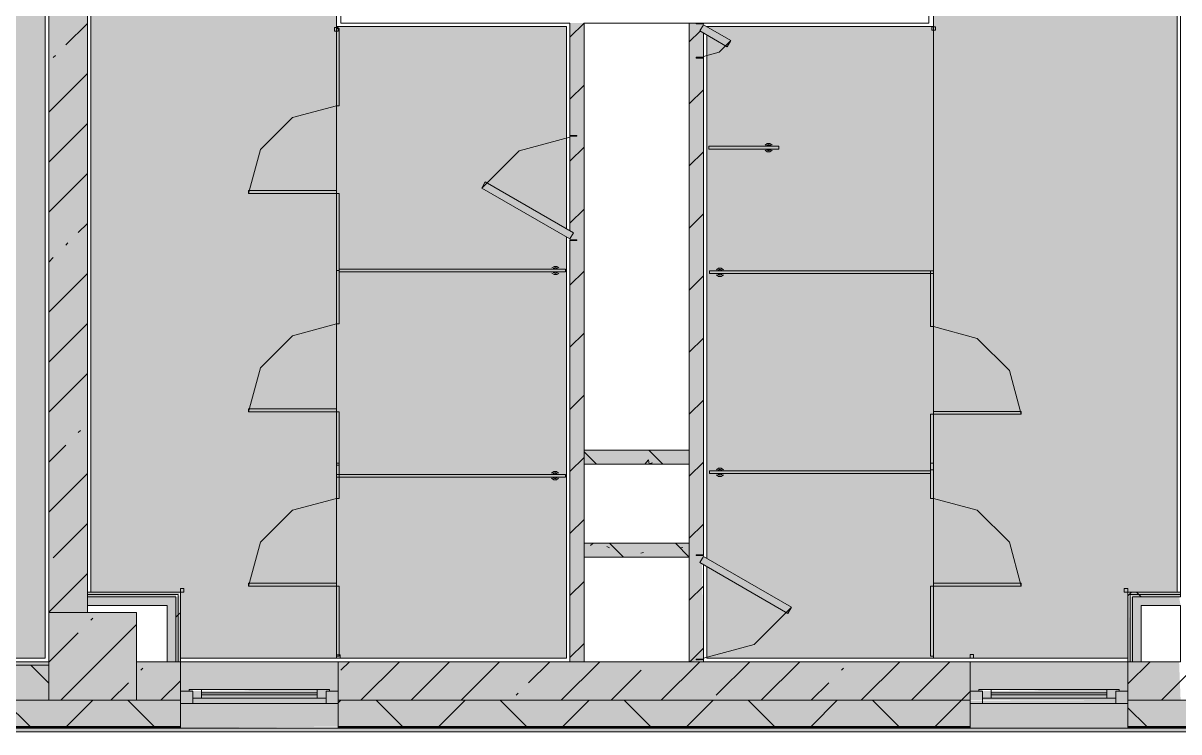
# Model space of a CAD drawing. Header units: millimetres. Extents: x -3817 to 677485, y -22715 to 103890.
# Drawn here: x -635 to -583.1, y -19606.1 to -19574.3 of the extents above; entities that cross this region are included whole.
import ezdxf

# ---------------------------------------------------------------- set-up
doc = ezdxf.new("R2010")
doc.units = ezdxf.units.MM
doc.layers.add('PDF _Геометрия', color=7, linetype='Continuous', true_color=0x1d1d1d)
doc.layers.add('PDF _Сплошная заливка', color=7, linetype='Continuous', true_color=0xffffff)

msp = doc.modelspace()

# ---------------------------------------------------------------- hatches: boundary and pattern name
at = {"layer": 'PDF _Сплошная заливка', "transparency": 33554559}
h = msp.add_hatch(color=256, dxfattribs=at)
h.paths.add_polyline_path([(-633.959, -19602.771), (-633.959, -19543.56), (-658.997, -19543.56), (-658.997, -19548.363), (-660.742, -19548.363), (-662.147, -19550.797), (-662.42, -19550.639), (-661.105, -19548.363), (-670.336, -19548.363), (-670.336, -19543.403), (-671.595, -19543.403), (-671.635, -19543.245), (-680.06, -19543.245), (-680.06, -19541.67), (-671.595, -19541.67), (-671.595, -19541.513), (-691.28, -19541.513), (-691.28, -19543.403), (-699.626, -19543.403), (-699.626, -19548.363), (-713.326, -19548.363), (-713.326, -19543.56), (-725.924, -19543.56), (-725.924, -19548.363), (-727.668, -19548.363), (-729.074, -19550.797), (-729.346, -19550.639), (-728.032, -19548.363), (-741.199, -19548.363), (-741.199, -19543.403), (-749.545, -19543.403), (-749.545, -19543.245), (-753.758, -19543.245), (-753.758, -19541.67), (-749.545, -19541.67), (-749.545, -19541.513), (-769.23, -19541.513), (-769.23, -19541.67), (-765.923, -19541.67), (-766.001, -19541.804), (-766.001, -19543.3), (-769.23, -19543.245), (-769.23, -19543.403), (-771.434, -19543.403), (-771.434, -19545.765), (-773.639, -19545.765), (-773.639, -19599.936), (-769.466, -19599.936), (-769.466, -19602.771), (-740.557, -19602.771), (-740.557, -19599.936), (-733.247, -19599.936), (-733.247, -19602.771), (-704.822, -19602.771), (-704.822, -19599.936), (-698.602, -19599.936), (-698.602, -19602.771), (-669.391, -19602.771), (-669.391, -19599.936), (-663.564, -19599.936), (-663.564, -19602.771), (-658.997, -19602.771)], flags=0)
h.paths.add_polyline_path([(-700.728, -19586.638), (-701.319, -19586.638), (-701.319, -19578.371), (-700.728, -19578.371), (-700.728, -19584.681)], flags=0)
h.paths.add_polyline_path([(-700.728, -19577.82), (-701.319, -19577.82), (-701.319, -19569.552), (-700.728, -19569.552), (-700.728, -19570.555)], flags=0)
h.paths.add_polyline_path([(-701.319, -19569.159), (-701.319, -19560.891), (-700.728, -19560.891), (-700.781, -19569.159)], flags=0)
h.paths.add_polyline_path([(-701.292, -19558.463), (-705.427, -19551.304), (-704.915, -19551.008), (-700.781, -19558.168)], flags=0)
h.paths.add_polyline_path([(-753.443, -19542.119), (-753.364, -19542.119), (-753.443, -19541.887)], flags=0)
h = msp.add_hatch(color=256, dxfattribs=at)
h.paths.add_polyline_path([(-620.896, -19602.771), (-620.896, -19572.378), (-618.491, -19572.378), (-618.489, -19572.145), (-620.54, -19570.961), (-620.383, -19570.688), (-618.486, -19571.783), (-618.448, -19566.788), (-620.896, -19566.795), (-620.896, -19544.143), (-624.45, -19546.195), (-624.607, -19545.922), (-620.896, -19543.78), (-620.896, -19543.56), (-622.384, -19543.56), (-622.384, -19543.466), (-622.699, -19543.403), (-622.778, -19542.3), (-622.857, -19542.3), (-622.778, -19541.67), (-629.471, -19541.731), (-629.55, -19543.466), (-629.707, -19543.466), (-629.707, -19545.765), (-631.912, -19545.765), (-631.912, -19599.814), (-627.896, -19599.814), (-627.896, -19602.771), (-627.582, -19602.771)], flags=0)
h.paths.add_polyline_path([(-620.723, -19570.315), (-622.298, -19570.315), (-622.298, -19568.74), (-620.723, -19568.74), (-620.723, -19569.971)], flags=0)
h = msp.add_hatch(color=256, dxfattribs=at)
h.paths.add_polyline_path([(-585.378, -19602.771), (-585.378, -19599.814), (-583.173, -19599.776), (-583.197, -19543.56), (-584.59, -19543.56), (-584.648, -19543.466), (-584.905, -19543.403), (-584.984, -19542.3), (-585.063, -19542.3), (-584.984, -19541.67), (-591.677, -19541.67), (-591.756, -19543.466), (-592.071, -19543.466), (-592.071, -19543.56), (-594.11, -19543.56), (-594.11, -19566.788), (-596.559, -19566.788), (-596.559, -19572.378), (-594.11, -19572.378), (-594.11, -19602.771), (-585.969, -19602.771)], flags=0)
h.paths.add_polyline_path([(-592.464, -19570.331), (-594.039, -19570.331), (-594.039, -19568.756), (-592.464, -19568.756)], flags=0)
for points in [[(-632.306, -19600.723), (-632.069, -19600.723), (-632.069, -19545.607), (-633.801, -19545.607), (-633.801, -19600.723)], [(-610.416, -19602.928), (-609.786, -19602.928), (-609.786, -19574.268), (-610.416, -19574.268), (-610.416, -19583.589), (-610.259, -19583.68), (-610.416, -19584.031), (-610.416, -19602.192)], [(-605.062, -19602.928), (-604.432, -19602.849), (-604.487, -19598.536), (-604.59, -19598.477), (-604.432, -19598.125), (-604.444, -19574.703), (-604.59, -19574.619), (-604.432, -19574.268), (-605.062, -19574.268), (-605.062, -19602.849)], [(-583.019, -19599.912), (-583.016, -19599.912), (-583.072, -19599.814), (-585.378, -19599.814), (-585.181, -19599.912), (-583.131, -19599.912)], [(-583.022, -19600.011), (-583.016, -19600.011), (-583.019, -19599.913), (-585.279, -19599.912), (-585.181, -19600.011), (-583.088, -19600.011)], [(-627.345, -19604.566), (-621.361, -19604.566), (-621.361, -19604.251), (-621.361, -19604.172), (-627.345, -19604.251)], [(-590.197, -19604.566), (-585.929, -19604.566), (-585.929, -19604.251), (-585.929, -19604.172), (-591.913, -19604.251), (-591.913, -19604.566)], [(-627.896, -19605.904), (-620.81, -19605.841), (-620.81, -19604.66), (-627.896, -19604.66), (-627.896, -19605.865)], [(-585.504, -19605.904), (-585.378, -19605.841), (-585.378, -19604.66), (-592.464, -19604.692), (-592.464, -19605.904)]]:
    msp.add_hatch(color=256, dxfattribs=at).paths.add_polyline_path(points)
at = {"layer": 'PDF _Сплошная заливка', "true_color": 0xe2e2e2, "transparency": 33554559}
for points in [[(-603.362, -19575.328), (-603.205, -19575.055), (-604.435, -19574.35), (-604.59, -19574.619), (-604.275, -19574.801)], [(-610.416, -19583.952), (-610.259, -19583.68), (-614.214, -19581.396), (-614.371, -19581.669), (-610.574, -19583.861)], [(-600.635, -19600.76), (-600.477, -19600.487), (-604.432, -19598.204), (-604.59, -19598.477), (-604.275, -19598.658)]]:
    msp.add_hatch(color=254, dxfattribs=at).paths.add_polyline_path(points)
at = {"layer": 'PDF _Сплошная заливка', "transparency": 33554559}
h = msp.add_hatch(color=256, dxfattribs=at)
h.paths.add_polyline_path([(-620.77, -19602.771), (-610.574, -19602.771), (-610.574, -19583.861), (-614.371, -19581.669), (-614.214, -19581.396), (-610.574, -19583.498), (-610.574, -19574.425), (-620.896, -19574.425), (-620.896, -19574.512), (-620.77, -19574.512), (-620.77, -19577.976), (-620.896, -19577.976), (-620.896, -19581.913), (-620.77, -19581.913), (-620.77, -19587.77), (-620.896, -19587.77), (-620.892, -19591.707), (-620.77, -19591.707), (-620.77, -19594.519), (-610.621, -19594.519), (-610.621, -19594.645), (-620.77, -19594.645), (-620.77, -19595.598), (-620.896, -19595.598), (-620.896, -19599.535), (-620.77, -19599.535), (-620.77, -19602.684), (-620.896, -19602.684), (-620.896, -19602.771)], flags=0)
h.paths.add_polyline_path([(-610.61, -19585.433), (-620.768, -19585.367), (-620.768, -19585.307), (-610.61, -19585.307)], flags=0)
h = msp.add_hatch(color=256, dxfattribs=at)
h.paths.add_polyline_path([(-604.275, -19602.771), (-594.11, -19602.771), (-594.11, -19602.684), (-594.236, -19602.684), (-594.236, -19599.535), (-594.11, -19599.535), (-594.11, -19595.598), (-594.236, -19595.598), (-594.236, -19591.825), (-594.11, -19591.825), (-594.11, -19587.888), (-594.236, -19587.888), (-594.236, -19585.511), (-604.149, -19585.511), (-604.149, -19585.385), (-594.11, -19585.39), (-594.111, -19574.425), (-604.275, -19574.437), (-603.205, -19575.055), (-603.362, -19575.328), (-604.275, -19574.801), (-604.275, -19598.295), (-600.477, -19600.487), (-600.635, -19600.76), (-604.275, -19598.658), (-604.275, -19600.815)], flags=0)
h.paths.add_polyline_path([(-600.477, -19594.487), (-604.149, -19594.487), (-604.149, -19594.361), (-594.238, -19594.361), (-594.238, -19594.487), (-594.853, -19594.487)], flags=0)
h.paths.add_polyline_path([(-601.039, -19579.921), (-604.188, -19579.921), (-604.188, -19579.795), (-601.039, -19579.795)], flags=0)
at = {"layer": 'PDF _Сплошная заливка', "true_color": 0xe2ddcd, "transparency": 33554559}
for points in [[(-603.205, -19579.921), (-601.039, -19579.921), (-601.039, -19579.795), (-604.188, -19579.795), (-604.188, -19579.921)], [(-614.371, -19585.433), (-610.61, -19585.433), (-610.61, -19585.307), (-620.768, -19585.307), (-620.768, -19585.433)], [(-620.896, -19587.77), (-620.77, -19587.77), (-620.77, -19585.378), (-620.896, -19585.378), (-620.896, -19587.253)], [(-602.146, -19585.511), (-594.111, -19585.511), (-594.111, -19585.385), (-604.149, -19585.385), (-604.149, -19585.511)], [(-594.236, -19587.888), (-594.11, -19587.888), (-594.111, -19585.511), (-594.236, -19585.511), (-594.236, -19587.253)], [(-620.77, -19595.598), (-620.77, -19594.645), (-620.892, -19594.645), (-620.892, -19594.519), (-620.77, -19594.519), (-620.77, -19594.11), (-620.896, -19594.11), (-620.892, -19595.598)], [(-600.477, -19594.487), (-594.238, -19594.487), (-594.238, -19594.361), (-604.149, -19594.361), (-604.149, -19594.487)]]:
    msp.add_hatch(color=254, dxfattribs=at).paths.add_polyline_path(points)
at = {"layer": 'PDF _Сплошная заливка', "true_color": 0xe7e7e7, "transparency": 33554559}
for points in [[(-628.487, -19600.405), (-628.093, -19600.405), (-628.093, -19600.011), (-632.069, -19600.011), (-632.069, -19600.405), (-629.864, -19600.405)], [(-585.181, -19600.405), (-583.016, -19600.405), (-583.088, -19600.011), (-585.181, -19600.011), (-585.181, -19600.386)], [(-585.181, -19602.928), (-584.787, -19602.928), (-584.787, -19600.405), (-585.181, -19600.405), (-585.181, -19602.771)]]:
    msp.add_hatch(color=254, dxfattribs=at).paths.add_polyline_path(points)
at = {"layer": 'PDF _Сплошная заливка', "transparency": 33554559}
h = msp.add_hatch(color=256, dxfattribs=at)
h.paths.add_polyline_path([(-682.776, -19604.66), (-682.225, -19604.66), (-682.225, -19603.086), (-676.32, -19603.086), (-676.32, -19604.66), (-669.233, -19604.66), (-669.233, -19602.928), (-698.76, -19602.928), (-698.76, -19604.66), (-691.673, -19604.66)], flags=0)
h.paths.add_polyline_path([(-834.345, -19604.66), (-834.345, -19603.086), (-828.853, -19603.086), (-828.853, -19604.66), (-812.318, -19604.66), (-812.319, -19602.928), (-841.432, -19602.928), (-841.432, -19604.66), (-834.897, -19604.66)], flags=0)
h.paths.add_polyline_path([(-705.216, -19604.66), (-704.665, -19604.66), (-704.665, -19602.928), (-733.247, -19602.928), (-733.247, -19603.086), (-729.074, -19603.104), (-729.074, -19604.66), (-721.987, -19604.66)], flags=0)
h.paths.add_polyline_path([(-775.529, -19604.66), (-775.529, -19602.928), (-804.819, -19602.928), (-804.819, -19603.086), (-799.937, -19603.086), (-799.937, -19604.66), (-776.08, -19604.66)], flags=0)
h.paths.add_polyline_path([(-642.856, -19604.66), (-635.77, -19604.628), (-635.77, -19603.086), (-633.801, -19603.086), (-633.801, -19602.928), (-663.722, -19602.928), (-663.722, -19604.66), (-647.187, -19604.66), (-647.187, -19603.086), (-642.856, -19603.086), (-642.856, -19604.512)], flags=0)
h.paths.add_polyline_path([(-769.623, -19604.66), (-762.537, -19604.66), (-762.537, -19603.086), (-756.934, -19603.086), (-756.934, -19604.66), (-740.4, -19604.66), (-740.4, -19602.928), (-771.592, -19602.979), (-771.592, -19603.086), (-769.623, -19603.086), (-769.623, -19604.566)], flags=0)
h.paths.add_polyline_path([(-728.168, -19604.566), (-728.522, -19604.566), (-728.522, -19604.251), (-728.522, -19604.172), (-722.538, -19604.251), (-722.538, -19604.566), (-725.769, -19604.566)], flags=0)
h.paths.add_polyline_path([(-692.225, -19604.566), (-698.208, -19604.566), (-698.208, -19604.251), (-698.208, -19604.172), (-692.225, -19604.251)], flags=0)
h.paths.add_polyline_path([(-636.321, -19604.566), (-642.305, -19604.521), (-642.305, -19604.251), (-642.305, -19604.172), (-636.321, -19604.251)], flags=0)
h.paths.add_polyline_path([(-675.768, -19604.566), (-675.768, -19604.251), (-675.768, -19604.172), (-669.784, -19604.251), (-669.784, -19604.566)], flags=0)
h.paths.add_polyline_path([(-660.311, -19604.566), (-663.17, -19604.566), (-663.17, -19604.251), (-663.17, -19604.172), (-657.186, -19604.251), (-657.186, -19604.566)], flags=0)
h.paths.add_polyline_path([(-656.635, -19604.566), (-656.635, -19604.251), (-656.635, -19604.172), (-647.738, -19604.251), (-647.738, -19604.566)], flags=0)
h.paths.add_polyline_path([(-721.987, -19604.566), (-721.987, -19604.251), (-721.987, -19604.172), (-705.216, -19604.251), (-705.216, -19604.566)], flags=0)
h.paths.add_polyline_path([(-682.776, -19604.566), (-691.673, -19604.566), (-691.673, -19604.251), (-691.673, -19604.172), (-682.776, -19604.251)], flags=0)
h.paths.add_polyline_path([(-776.08, -19604.566), (-792.851, -19604.566), (-792.851, -19604.251), (-792.851, -19604.172), (-776.08, -19604.251)], flags=0)
h.paths.add_polyline_path([(-799.386, -19604.566), (-799.386, -19604.251), (-799.386, -19604.172), (-793.402, -19604.251), (-793.402, -19604.566)], flags=0)
h.paths.add_polyline_path([(-769.072, -19604.566), (-769.072, -19604.251), (-769.072, -19604.172), (-763.088, -19604.251), (-763.088, -19604.566)], flags=0)
h.paths.add_polyline_path([(-756.383, -19604.566), (-756.383, -19604.251), (-756.383, -19604.172), (-750.399, -19604.251), (-750.399, -19604.566)], flags=0)
h.paths.add_polyline_path([(-740.951, -19604.566), (-749.848, -19604.566), (-749.848, -19604.251), (-749.848, -19604.172), (-740.951, -19604.251)], flags=0)
h.paths.add_polyline_path([(-821.767, -19604.566), (-821.767, -19604.251), (-821.767, -19604.172), (-812.869, -19604.251), (-812.869, -19604.566)], flags=0)
h.paths.add_polyline_path([(-840.881, -19604.566), (-840.881, -19604.251), (-840.881, -19604.172), (-834.897, -19604.251), (-834.897, -19604.566), (-840.321, -19604.566)], flags=0)
h.paths.add_polyline_path([(-823.957, -19604.566), (-828.302, -19604.566), (-828.302, -19604.251), (-828.302, -19604.172), (-822.318, -19604.251), (-822.318, -19604.566)], flags=0)
h.paths.add_polyline_path([(-665.296, -19603.086), (-664.312, -19603.086), (-664.312, -19602.928), (-665.296, -19602.928)], flags=0)
h.paths.add_polyline_path([(-699.35, -19603.086), (-699.35, -19602.928), (-700.728, -19602.928), (-700.728, -19603.086)], flags=0)
h.paths.add_polyline_path([(-805.409, -19603.086), (-805.409, -19602.928), (-806.079, -19602.928), (-806.079, -19603.086)], flags=0)
h.paths.add_polyline_path([(-733.837, -19603.086), (-733.837, -19602.928), (-736.16, -19602.988), (-736.16, -19603.086)], flags=0)
h = msp.add_hatch(color=256, dxfattribs=at)
h.paths.add_polyline_path([(-583.016, -19604.66), (-583.086, -19602.928), (-585.378, -19602.928), (-585.378, -19604.66)], flags=0)
h.paths.add_polyline_path([(-629.864, -19604.66), (-627.896, -19604.66), (-627.896, -19602.928), (-629.864, -19602.928), (-629.864, -19604.251)], flags=0)
h.paths.add_polyline_path([(-594.853, -19604.66), (-592.464, -19604.66), (-592.464, -19602.928), (-620.81, -19602.928), (-620.81, -19604.66)], flags=0)
h = msp.add_hatch(color=256, dxfattribs=at)
h.paths.add_polyline_path([(-627.582, -19604.66), (-620.81, -19604.66), (-620.81, -19602.928), (-627.896, -19602.928), (-627.896, -19604.66)], flags=0)
h.paths.add_polyline_path([(-627.345, -19604.566), (-627.345, -19604.251), (-627.345, -19604.172), (-621.361, -19604.251), (-621.361, -19604.566)], flags=0)
h = msp.add_hatch(color=256, dxfattribs=at)
h.paths.add_polyline_path([(-592.464, -19604.66), (-585.378, -19604.66), (-585.378, -19602.928), (-592.464, -19602.928), (-592.464, -19604.566)], flags=0)
h.paths.add_polyline_path([(-585.929, -19604.566), (-591.913, -19604.566), (-591.913, -19604.251), (-591.913, -19604.172), (-585.929, -19604.251), (-585.929, -19604.388)], flags=0)
h = msp.add_hatch(color=256, dxfattribs=at)
h.paths.add_polyline_path([(-698.76, -19604.66), (-698.76, -19603.086), (-700.728, -19603.086), (-700.728, -19604.66)], flags=0)
h.paths.add_polyline_path([(-771.592, -19604.66), (-769.623, -19604.66), (-769.623, -19603.086), (-771.592, -19603.086), (-771.592, -19603.951)], flags=0)
h.paths.add_polyline_path([(-762.537, -19604.66), (-756.934, -19604.66), (-756.934, -19603.086), (-762.537, -19603.086), (-762.537, -19603.951)], flags=0)
h.paths.add_polyline_path([(-740.203, -19604.66), (-740.097, -19604.66), (-740.097, -19603.086), (-740.203, -19603.086), (-740.203, -19603.951)], flags=0)
h.paths.add_polyline_path([(-729.074, -19604.66), (-729.074, -19603.086), (-736.16, -19603.086), (-736.16, -19604.66)], flags=0)
h.paths.add_polyline_path([(-635.77, -19604.66), (-633.801, -19604.66), (-633.801, -19603.086), (-635.77, -19603.086), (-635.77, -19604.628)], flags=0)
h.paths.add_polyline_path([(-642.856, -19604.66), (-642.856, -19603.086), (-647.187, -19603.086), (-647.187, -19604.66)], flags=0)
h.paths.add_polyline_path([(-682.225, -19604.66), (-676.32, -19604.66), (-676.32, -19603.086), (-682.225, -19603.086), (-682.225, -19603.951)], flags=0)
h.paths.add_polyline_path([(-665.296, -19604.66), (-663.722, -19604.66), (-663.722, -19603.086), (-665.296, -19603.086), (-665.296, -19604.146)], flags=0)
h = msp.add_hatch(color=256, dxfattribs=at)
h.paths.add_polyline_path([(-552.829, -19605.841), (-552.781, -19605.841), (-552.781, -19604.66), (-566.323, -19604.66), (-566.323, -19605.841), (-552.843, -19605.841)], flags=0)
h.paths.add_polyline_path([(-579.997, -19605.841), (-579.709, -19605.841), (-579.709, -19604.66), (-585.378, -19604.674), (-585.378, -19605.841), (-580.055, -19605.841)], flags=0)
h.paths.add_polyline_path([(-620.81, -19605.841), (-592.464, -19605.841), (-592.464, -19604.66), (-620.81, -19604.66), (-620.81, -19604.763)], flags=0)
h.paths.add_polyline_path([(-642.856, -19605.841), (-642.856, -19604.66), (-647.187, -19604.66), (-647.187, -19605.841)], flags=0)
h.paths.add_polyline_path([(-635.77, -19605.841), (-627.896, -19605.841), (-627.896, -19604.66), (-635.77, -19604.66), (-635.77, -19604.802)], flags=0)
h.paths.add_polyline_path([(-676.32, -19605.841), (-676.32, -19604.66), (-682.225, -19604.66), (-682.225, -19605.841)], flags=0)
h.paths.add_polyline_path([(-663.722, -19605.841), (-663.722, -19604.66), (-669.233, -19604.66), (-669.233, -19605.841)], flags=0)
h.paths.add_polyline_path([(-758.498, -19605.841), (-756.934, -19605.841), (-756.934, -19604.66), (-762.537, -19604.66), (-762.537, -19605.841)], flags=0)
h.paths.add_polyline_path([(-769.623, -19605.841), (-769.623, -19604.66), (-775.529, -19604.66), (-775.529, -19605.841)], flags=0)
h.paths.add_polyline_path([(-729.074, -19605.841), (-729.074, -19604.66), (-740.4, -19604.66), (-740.4, -19605.841)], flags=0)
h.paths.add_polyline_path([(-698.76, -19605.841), (-698.76, -19604.66), (-704.665, -19604.66), (-704.665, -19605.841)], flags=0)
h.paths.add_polyline_path([(-828.853, -19605.841), (-828.853, -19604.66), (-834.345, -19604.66), (-834.345, -19605.841)], flags=0)
h.paths.add_polyline_path([(-812.318, -19605.841), (-799.937, -19605.841), (-799.937, -19604.66), (-812.318, -19604.66), (-812.318, -19605.239)], flags=0)
h.paths.add_polyline_path([(-846.542, -19605.841), (-841.432, -19605.841), (-841.432, -19604.66), (-846.542, -19604.66), (-846.542, -19605.343)], flags=0)
h = msp.add_hatch(color=256, dxfattribs=at)
h.paths.add_polyline_path([(-552.856, -19606.078), (-552.781, -19606.078), (-552.846, -19605.904), (-566.323, -19605.904), (-566.323, -19606.078), (-554.513, -19606.078)], flags=0)
h.paths.add_polyline_path([(-846.542, -19606.078), (-579.709, -19606.078), (-579.709, -19605.904), (-846.542, -19605.904)], flags=0)

# ---------------------------------------------------------------- linework, layer by layer
at = {"layer": 'PDF _Геометрия', "color": 7, "lineweight": 9}
for points in [[(-604.432, -19598.568), (-604.432, -19602.849), (-604.432, -19602.928), (-592.464, -19602.928), (-592.464, -19604.66), (-592.464, -19605.904), (-585.378, -19605.904), (-585.378, -19604.66), (-585.378, -19602.928), (-583.016, -19602.928), (-583.016, -19600.405), (-584.787, -19600.405), (-584.787, -19602.928), (-585.378, -19602.928), (-585.378, -19600.405), (-585.378, -19599.912), (-585.378, -19599.814), (-583.016, -19599.814), (-583.016, -19541.67), (-581.284, -19541.67), (-580.142, -19541.67)], [(-610.416, -19584.031), (-610.416, -19602.928), (-620.81, -19602.928), (-620.81, -19604.66), (-620.81, -19605.904), (-627.896, -19605.904), (-627.896, -19604.66), (-627.896, -19602.928), (-620.81, -19602.928), (-620.81, -19604.66), (-592.464, -19604.66), (-592.464, -19602.928), (-585.378, -19602.928), (-585.378, -19604.66), (-583.016, -19604.66), (-581.284, -19604.66), (-579.709, -19604.66), (-579.709, -19602.928), (-581.284, -19602.928), (-581.284, -19543.403), (-580.142, -19543.403)], [(-612.936, -19572.535), (-620.692, -19572.535), (-620.692, -19574.268), (-610.416, -19574.268), (-610.416, -19579.307), (-610.416, -19583.589)], [(-605.062, -19575.842), (-605.062, -19574.268), (-604.432, -19574.268), (-594.315, -19574.268), (-594.315, -19572.535), (-612.306, -19572.535)], [(-633.037, -19575.249), (-632.069, -19574.281)], [(-610.416, -19574.9), (-609.786, -19574.27)], [(-605.062, -19575.113), (-604.576, -19574.627)], [(-604.432, -19598.125), (-604.432, -19574.71), (-604.432, -19575.842)], [(-633.599, -19575.811), (-633.505, -19575.717)], [(-633.801, -19578.258), (-632.069, -19576.526)], [(-610.416, -19577.684), (-609.786, -19577.054)], [(-605.062, -19577.897), (-604.432, -19577.267)], [(-624.833, -19581.913), (-620.896, -19581.913), (-620.896, -19581.787), (-624.833, -19581.787), (-624.833, -19581.913), (-624.306, -19579.945), (-622.865, -19578.504), (-620.896, -19577.976)], [(-633.801, -19580.503), (-632.069, -19578.771)], [(-610.416, -19580.467), (-609.786, -19579.837)], [(-605.062, -19580.681), (-604.432, -19580.051)], [(-601.344, -19579.744), (-601.441, -19579.674), (-601.561, -19579.674), (-601.658, -19579.744)], [(-601.658, -19579.972), (-601.561, -19580.042), (-601.441, -19580.042), (-601.344, -19579.972)], [(-601.417, -19579.774), (-601.501, -19579.739), (-601.585, -19579.774)], [(-601.585, -19579.942), (-601.501, -19579.977), (-601.417, -19579.942)], [(-633.801, -19582.748), (-632.069, -19581.016)], [(-610.416, -19583.251), (-609.786, -19582.621)], [(-605.062, -19583.464), (-604.432, -19582.835)], [(-632.476, -19583.668), (-632.069, -19583.261)], [(-633.037, -19584.229), (-632.944, -19584.136)], [(-633.801, -19584.993), (-633.599, -19584.791)], [(-610.915, -19585.256), (-611.012, -19585.185), (-611.132, -19585.185), (-611.229, -19585.256)], [(-610.988, -19585.286), (-611.072, -19585.251), (-611.156, -19585.286)], [(-603.53, -19585.335), (-603.627, -19585.264), (-603.747, -19585.264), (-603.843, -19585.335)], [(-633.801, -19587.238), (-632.069, -19585.506)], [(-611.229, -19585.484), (-611.132, -19585.554), (-611.012, -19585.554), (-610.915, -19585.484)], [(-611.156, -19585.454), (-611.072, -19585.488), (-610.988, -19585.454)], [(-610.416, -19586.035), (-609.786, -19585.405)], [(-605.062, -19586.248), (-604.432, -19585.618)], [(-603.843, -19585.562), (-603.747, -19585.633), (-603.627, -19585.633), (-603.53, -19585.562)], [(-603.603, -19585.364), (-603.687, -19585.33), (-603.771, -19585.364)], [(-603.771, -19585.532), (-603.687, -19585.567), (-603.603, -19585.532)], [(-633.801, -19589.483), (-632.069, -19587.751)], [(-624.833, -19591.707), (-620.896, -19591.707), (-620.896, -19591.581), (-624.833, -19591.581), (-624.833, -19591.707), (-624.306, -19589.738), (-622.865, -19588.297), (-620.896, -19587.77)], [(-590.173, -19591.825), (-594.11, -19591.825), (-594.11, -19591.699), (-590.173, -19591.699), (-590.173, -19591.825), (-590.7, -19589.857), (-592.141, -19588.416), (-594.11, -19587.888)], [(-610.416, -19588.819), (-609.786, -19588.189)], [(-605.062, -19589.032), (-604.432, -19588.402)], [(-633.801, -19591.728), (-632.069, -19589.996)], [(-610.416, -19591.602), (-609.786, -19590.973)], [(-605.062, -19591.816), (-604.432, -19591.186)], [(-632.476, -19592.648), (-632.383, -19592.555)], [(-633.801, -19593.973), (-633.037, -19593.209)], [(-610.416, -19594.386), (-609.786, -19593.756)], [(-605.062, -19594.6), (-604.432, -19593.97)], [(-633.801, -19596.218), (-632.069, -19594.486)], [(-610.926, -19594.468), (-611.023, -19594.398), (-611.143, -19594.398), (-611.24, -19594.468)], [(-610.999, -19594.498), (-611.083, -19594.463), (-611.167, -19594.498)], [(-603.53, -19594.311), (-603.627, -19594.24), (-603.747, -19594.24), (-603.843, -19594.311)], [(-603.843, -19594.538), (-603.747, -19594.609), (-603.627, -19594.609), (-603.53, -19594.538)], [(-603.603, -19594.341), (-603.687, -19594.306), (-603.771, -19594.341)], [(-603.771, -19594.508), (-603.687, -19594.543), (-603.603, -19594.508)], [(-611.24, -19594.696), (-611.143, -19594.766), (-611.023, -19594.766), (-610.926, -19594.696)], [(-611.167, -19594.666), (-611.083, -19594.701), (-610.999, -19594.666)], [(-624.833, -19599.535), (-620.896, -19599.535), (-620.896, -19599.409), (-624.833, -19599.409), (-624.833, -19599.535), (-624.306, -19597.566), (-622.865, -19596.125), (-620.896, -19595.598)], [(-590.173, -19599.535), (-594.11, -19599.535), (-594.11, -19599.409), (-590.173, -19599.409), (-590.173, -19599.535), (-590.7, -19597.566), (-592.141, -19596.125), (-594.11, -19595.598)], [(-610.416, -19597.17), (-609.786, -19596.54)], [(-633.599, -19598.261), (-632.069, -19596.731)], [(-605.062, -19597.383), (-604.432, -19596.754)], [(-633.801, -19600.708), (-632.069, -19598.976)], [(-610.416, -19599.954), (-609.786, -19599.324)], [(-605.062, -19600.167), (-604.432, -19599.537)], [(-585.378, -19599.969), (-585.349, -19599.941), (-585.223, -19599.814)], [(-585.279, -19602.928), (-585.279, -19600.405), (-585.279, -19600.011), (-585.279, -19599.912), (-583.016, -19599.912), (-583.016, -19599.814)], [(-584.792, -19600.011), (-584.891, -19599.912), (-584.989, -19599.814)], [(-632.069, -19599.912), (-627.994, -19599.912), (-627.994, -19600.011), (-627.994, -19600.405), (-627.994, -19602.928)], [(-632.069, -19600.011), (-628.093, -19600.011), (-628.093, -19600.405), (-628.093, -19602.928)], [(-585.349, -19599.941), (-585.3, -19599.892)], [(-583.016, -19599.912), (-583.016, -19600.011), (-585.181, -19600.011), (-585.181, -19600.405), (-585.181, -19602.928)], [(-628.093, -19600.928), (-627.994, -19600.829), (-627.896, -19600.731)], [(-633.263, -19604.66), (-629.864, -19601.261)], [(-631.915, -19601.067), (-631.821, -19600.973)], [(-633.801, -19602.953), (-632.476, -19601.628)], [(-610.416, -19602.738), (-609.786, -19602.108)], [(-605.039, -19602.928), (-604.432, -19602.321)], [(-583.874, -19604.66), (-583.016, -19603.802), (-581.284, -19602.07)], [(-663.728, -19602.928), (-633.801, -19602.928), (-633.801, -19603.086), (-635.77, -19603.086), (-635.77, -19604.66), (-633.565, -19604.66)], [(-620.69, -19603.312), (-620.306, -19602.928)], [(-619.793, -19604.66), (-618.061, -19602.928)], [(-617.548, -19604.66), (-615.816, -19602.928)], [(-615.304, -19604.66), (-613.571, -19602.928)], [(-612.271, -19603.873), (-611.326, -19602.928)], [(-610.814, -19604.66), (-609.081, -19602.928)], [(-610.416, -19602.928), (-609.786, -19602.928)], [(-606.324, -19604.66), (-604.591, -19602.928)], [(-605.062, -19602.928), (-604.432, -19602.928)], [(-603.852, -19604.434), (-602.346, -19602.928)], [(-601.834, -19604.66), (-600.101, -19602.928)], [(-597.344, -19604.66), (-595.611, -19602.928)], [(-595.099, -19604.66), (-593.366, -19602.928)], [(-585.378, -19603.919), (-584.386, -19602.928)], [(-633.801, -19603.894), (-634.609, -19603.086)], [(-629.67, -19603.312), (-629.576, -19603.218)], [(-608.569, -19604.66), (-607.22, -19603.312)], [(-598.24, -19603.312), (-598.147, -19603.218)], [(-631.018, -19604.66), (-630.231, -19603.873)], [(-628.773, -19604.66), (-627.896, -19603.783)], [(-599.589, -19604.66), (-598.801, -19603.873)], [(-627.345, -19604.251), (-627.896, -19604.251)], [(-627.502, -19604.172), (-621.203, -19604.172)], [(-626.951, -19604.172), (-626.951, -19604.566)], [(-626.951, -19604.33), (-621.755, -19604.33)], [(-621.755, -19604.408), (-626.951, -19604.408)], [(-621.755, -19604.172), (-621.755, -19604.566)], [(-620.81, -19604.251), (-621.361, -19604.251)], [(-612.832, -19604.434), (-612.739, -19604.341)], [(-592.854, -19604.66), (-592.464, -19604.271)], [(-591.913, -19604.251), (-592.464, -19604.251)], [(-592.071, -19604.172), (-585.772, -19604.172)], [(-591.519, -19604.172), (-591.519, -19604.566)], [(-591.519, -19604.33), (-586.323, -19604.33)], [(-586.323, -19604.408), (-591.519, -19604.408)], [(-586.323, -19604.172), (-586.323, -19604.566)], [(-585.378, -19604.251), (-585.929, -19604.251)], [(-634.637, -19605.841), (-635.77, -19604.709)], [(-633.007, -19605.841), (-631.826, -19604.66)], [(-629.07, -19605.841), (-630.251, -19604.66)], [(-627.896, -19604.802), (-620.81, -19604.802)], [(-620.81, -19604.78), (-620.69, -19604.66)], [(-617.935, -19605.841), (-619.116, -19604.66)], [(-616.304, -19605.841), (-615.123, -19604.66)], [(-612.367, -19605.841), (-613.548, -19604.66)], [(-610.736, -19605.841), (-609.555, -19604.66)], [(-606.799, -19605.841), (-607.981, -19604.66)], [(-605.169, -19605.841), (-603.988, -19604.66)], [(-601.232, -19605.841), (-602.413, -19604.66)], [(-599.601, -19605.841), (-598.42, -19604.66)], [(-595.664, -19605.841), (-596.845, -19604.66)], [(-594.034, -19605.841), (-592.853, -19604.66)], [(-592.464, -19604.802), (-585.378, -19604.802)], [(-584.529, -19605.841), (-585.378, -19604.993)], [(-635.77, -19605.841), (-627.896, -19605.841)], [(-635.77, -19605.865), (-627.896, -19605.865)], [(-620.81, -19605.841), (-592.464, -19605.841)], [(-620.81, -19605.865), (-592.464, -19605.865)], [(-585.378, -19605.841), (-579.709, -19605.841)], [(-585.378, -19605.865), (-579.709, -19605.865)], [(-1149.689, -19606.078), (-579.709, -19606.078), (-1149.689, -19606.078)]]:
    msp.add_lwpolyline(points, dxfattribs=at)
at = {"layer": 'PDF _Геометрия', "color": 253, "lineweight": 9, "true_color": 0xaaaaaa}
for points in [[(-663.564, -19602.771), (-633.959, -19602.771), (-633.959, -19543.56), (-658.997, -19543.56)], [(-629.707, -19543.466), (-629.707, -19545.765), (-631.912, -19545.765), (-631.912, -19599.814), (-627.896, -19599.814), (-627.896, -19602.771), (-620.896, -19602.771), (-620.896, -19574.425), (-620.896, -19572.378), (-618.491, -19572.378), (-618.489, -19572.145)], [(-592.071, -19543.466), (-592.071, -19543.56), (-594.11, -19543.56), (-594.11, -19566.788), (-596.559, -19566.788), (-596.559, -19572.378), (-594.11, -19572.378), (-594.11, -19574.425), (-594.11, -19602.771), (-585.378, -19602.771), (-585.378, -19599.814), (-583.173, -19599.814), (-583.173, -19543.56), (-584.59, -19543.56), (-584.59, -19543.466)], [(-610.574, -19583.498), (-610.574, -19574.425), (-620.896, -19574.425), (-620.896, -19602.771), (-610.574, -19602.771), (-610.574, -19583.861)], [(-604.275, -19598.658), (-604.275, -19602.771), (-594.11, -19602.771), (-594.11, -19574.425), (-604.275, -19574.425)], [(-604.275, -19574.801), (-604.275, -19598.295)], [(-604.432, -19575.764), (-603.724, -19575.574), (-603.205, -19575.055)], [(-610.416, -19579.386), (-612.7, -19579.997), (-614.371, -19581.669)], [(-604.432, -19602.771), (-602.149, -19602.159), (-600.477, -19600.487)], [(-584.787, -19602.928), (-583.016, -19602.928), (-583.016, -19600.405)], [(-663.728, -19602.928), (-633.801, -19602.928)], [(-629.864, -19602.928), (-628.487, -19602.928)], [(-627.896, -19602.928), (-627.582, -19602.928)], [(-620.81, -19602.928), (-610.416, -19602.928)], [(-609.786, -19602.928), (-605.062, -19602.928)], [(-604.432, -19602.928), (-585.378, -19602.928)]]:
    msp.add_lwpolyline(points, dxfattribs=at)
at = {"layer": 'PDF _Геометрия', "color": 7, "lineweight": 9}
for points in [[(-633.801, -19545.607), (-633.801, -19600.723), (-632.069, -19600.723), (-632.069, -19545.607)], [(-605.062, -19602.928), (-609.786, -19602.928), (-609.786, -19584.031), (-609.786, -19579.307), (-609.786, -19574.268), (-605.062, -19574.268), (-605.062, -19598.125), (-605.062, -19602.849)], [(-620.818, -19574.626), (-620.818, -19574.472), (-620.975, -19574.472), (-620.975, -19574.626)], [(-620.896, -19574.512), (-620.896, -19577.976), (-620.77, -19577.976), (-620.77, -19574.512)], [(-594.019, -19574.587), (-594.019, -19574.433), (-594.177, -19574.433), (-594.177, -19574.587)], [(-601.039, -19579.795), (-604.188, -19579.795), (-604.188, -19579.921), (-601.039, -19579.921)], [(-601.4, -19579.795), (-601.49, -19579.74), (-601.588, -19579.778), (-601.601, -19579.795)], [(-601.601, -19579.921), (-601.512, -19579.976), (-601.413, -19579.938), (-601.4, -19579.921)], [(-601.599, -19579.76), (-601.501, -19579.72), (-601.403, -19579.76), (-601.501, -19579.72)], [(-601.403, -19579.956), (-601.501, -19579.996), (-601.599, -19579.956), (-601.501, -19579.996)], [(-620.896, -19581.913), (-620.896, -19585.378), (-620.77, -19585.378), (-620.77, -19581.913)], [(-610.61, -19585.307), (-620.768, -19585.307), (-620.768, -19585.433), (-610.61, -19585.433)], [(-610.971, -19585.307), (-611.061, -19585.251), (-611.159, -19585.29), (-611.172, -19585.307)], [(-611.17, -19585.272), (-611.072, -19585.231), (-610.974, -19585.272), (-611.072, -19585.231)], [(-603.785, -19585.351), (-603.687, -19585.31), (-603.589, -19585.351), (-603.687, -19585.31)], [(-620.896, -19585.367), (-620.896, -19587.77), (-620.77, -19587.77), (-620.77, -19585.367)], [(-611.172, -19585.433), (-611.083, -19585.488), (-610.984, -19585.45), (-610.971, -19585.433)], [(-610.974, -19585.467), (-611.072, -19585.508), (-611.17, -19585.467), (-611.072, -19585.508)], [(-604.149, -19585.511), (-594.111, -19585.511), (-594.111, -19585.385), (-604.149, -19585.385)], [(-603.586, -19585.385), (-603.676, -19585.33), (-603.774, -19585.368), (-603.787, -19585.385)], [(-603.787, -19585.511), (-603.698, -19585.567), (-603.599, -19585.529), (-603.586, -19585.511)], [(-603.589, -19585.546), (-603.687, -19585.587), (-603.785, -19585.546), (-603.687, -19585.587)], [(-594.11, -19587.888), (-594.11, -19585.39), (-594.236, -19585.39), (-594.236, -19587.888)], [(-620.896, -19591.707), (-620.896, -19594.11), (-620.77, -19594.11), (-620.77, -19591.707)], [(-594.11, -19594.324), (-594.11, -19591.825), (-594.236, -19591.825), (-594.236, -19594.324)], [(-609.786, -19594.07), (-605.062, -19594.07), (-605.062, -19593.44), (-609.786, -19593.44)], [(-620.896, -19594.023), (-620.896, -19595.598), (-620.77, -19595.598), (-620.77, -19594.023)], [(-594.11, -19595.598), (-594.11, -19594.023), (-594.236, -19594.023), (-594.236, -19595.598)], [(-610.621, -19594.519), (-620.892, -19594.519), (-620.892, -19594.645), (-610.621, -19594.645)], [(-610.983, -19594.519), (-611.072, -19594.464), (-611.171, -19594.502), (-611.184, -19594.519)], [(-611.184, -19594.645), (-611.094, -19594.7), (-610.996, -19594.662), (-610.983, -19594.645)], [(-611.181, -19594.484), (-611.083, -19594.444), (-610.985, -19594.484), (-611.083, -19594.444)], [(-604.149, -19594.487), (-594.238, -19594.487), (-594.238, -19594.361), (-604.149, -19594.361)], [(-603.586, -19594.361), (-603.676, -19594.306), (-603.774, -19594.344), (-603.787, -19594.361)], [(-603.787, -19594.487), (-603.698, -19594.543), (-603.599, -19594.505), (-603.586, -19594.487)], [(-603.785, -19594.327), (-603.687, -19594.286), (-603.589, -19594.327), (-603.687, -19594.286)], [(-603.589, -19594.522), (-603.687, -19594.563), (-603.785, -19594.522), (-603.687, -19594.563)], [(-610.985, -19594.68), (-611.083, -19594.72), (-611.181, -19594.68), (-611.083, -19594.72)], [(-609.786, -19598.243), (-605.062, -19598.243), (-605.062, -19597.613), (-609.786, -19597.613)], [(-632.069, -19600.405), (-628.487, -19600.405), (-628.487, -19602.928), (-627.896, -19602.928), (-627.896, -19600.405), (-627.896, -19599.912), (-627.896, -19599.814), (-632.069, -19599.814)], [(-627.892, -19599.806), (-627.739, -19599.806), (-627.739, -19599.649), (-627.892, -19599.649)], [(-620.896, -19599.535), (-620.896, -19602.684), (-620.77, -19602.684), (-620.77, -19599.535)], [(-594.11, -19602.684), (-594.11, -19599.535), (-594.236, -19599.535), (-594.236, -19602.684)], [(-585.386, -19599.802), (-585.386, -19599.649), (-585.543, -19599.649), (-585.543, -19599.802)], [(-629.864, -19600.723), (-633.801, -19600.723), (-633.801, -19604.66), (-629.864, -19604.66)], [(-627.896, -19604.66), (-627.896, -19602.928), (-629.864, -19602.928), (-629.864, -19604.66)], [(-620.888, -19602.617), (-620.888, -19602.771), (-620.731, -19602.771), (-620.731, -19602.617)], [(-592.46, -19602.763), (-592.307, -19602.763), (-592.307, -19602.605), (-592.46, -19602.605)], [(-627.896, -19604.802), (-627.896, -19604.251), (-627.345, -19604.251), (-627.345, -19604.802)], [(-621.203, -19604.172), (-627.502, -19604.172), (-627.502, -19604.251), (-627.345, -19604.251), (-627.345, -19604.566), (-621.361, -19604.566), (-621.361, -19604.251), (-621.203, -19604.251)], [(-621.361, -19604.802), (-621.361, -19604.251), (-620.81, -19604.251), (-620.81, -19604.802)], [(-592.464, -19604.802), (-592.464, -19604.251), (-591.913, -19604.251), (-591.913, -19604.802)], [(-585.772, -19604.172), (-592.071, -19604.172), (-592.071, -19604.251), (-591.913, -19604.251), (-591.913, -19604.566), (-585.929, -19604.566), (-585.929, -19604.251), (-585.772, -19604.251)], [(-585.929, -19604.802), (-585.929, -19604.251), (-585.378, -19604.251), (-585.378, -19604.802)], [(-635.77, -19604.66), (-635.77, -19605.904), (-627.896, -19605.904), (-627.896, -19604.66), (-629.864, -19604.66), (-633.565, -19604.66)], [(-620.81, -19604.66), (-620.81, -19605.904), (-592.464, -19605.904), (-592.464, -19604.66)], [(-579.709, -19604.66), (-581.284, -19604.66), (-583.016, -19604.66), (-585.378, -19604.66), (-585.378, -19605.904), (-579.709, -19605.904), (-579.709, -19604.66), (-578.803, -19604.66)]]:
    msp.add_lwpolyline(points, close=True, dxfattribs=at)
at = {"layer": 'PDF _Геометрия', "color": 253, "lineweight": 9, "true_color": 0xaaaaaa}
for points in [[(-604.747, -19574.307), (-604.432, -19574.307), (-604.432, -19574.268), (-604.747, -19574.268)], [(-603.205, -19575.055), (-604.432, -19574.346), (-604.59, -19574.619), (-603.362, -19575.328)], [(-604.747, -19575.803), (-604.747, -19575.842), (-604.432, -19575.842), (-604.432, -19575.803)], [(-610.101, -19579.346), (-610.101, -19579.307), (-610.416, -19579.307), (-610.416, -19579.346)], [(-614.371, -19581.669), (-610.416, -19583.952), (-610.259, -19583.68), (-614.214, -19581.396)], [(-610.101, -19583.992), (-610.416, -19583.992), (-610.416, -19584.031), (-610.101, -19584.031)], [(-604.747, -19598.164), (-604.432, -19598.164), (-604.432, -19598.125), (-604.747, -19598.125)], [(-600.477, -19600.487), (-604.432, -19598.204), (-604.59, -19598.477), (-600.635, -19600.76)], [(-604.747, -19602.81), (-604.747, -19602.849), (-604.432, -19602.849), (-604.432, -19602.81)]]:
    msp.add_lwpolyline(points, close=True, dxfattribs=at)
at = {"layer": 'PDF _Геометрия', "color": 8, "lineweight": 9, "true_color": 0x787878}
for points in [[(-609.225, -19594.07), (-609.786, -19593.508)], [(-606.253, -19594.07), (-606.883, -19593.44)], [(-607.064, -19594.07), (-606.898, -19593.871)], [(-606.923, -19594.07), (-606.732, -19593.997)], [(-606.861, -19594.07), (-606.898, -19593.872)], [(-606.757, -19594.07), (-606.732, -19593.997)], [(-609.499, -19597.711), (-609.394, -19597.63)], [(-608.76, -19597.752), (-608.649, -19597.823)], [(-608.019, -19598.243), (-608.649, -19597.613)], [(-605.062, -19598.233), (-605.681, -19597.613)], [(-607.241, -19598.05), (-607.11, -19598.032)], [(-605.489, -19597.819), (-605.358, -19597.802)]]:
    msp.add_lwpolyline(points, dxfattribs=at)
at = {"layer": 'PDF _Сплошная заливка', "color": 254, "lineweight": 60, "true_color": 0xe2ddcd, "transparency": 33554559}
for points in [[(-620.77, -19577.976), (-620.77, -19574.512), (-620.896, -19577.976), (-620.896, -19574.512)], [(-620.77, -19585.378), (-620.77, -19581.913), (-620.896, -19585.378), (-620.896, -19581.913)], [(-620.896, -19594.11), (-620.77, -19594.11), (-620.896, -19591.707), (-620.77, -19591.707)], [(-594.11, -19594.324), (-594.11, -19591.825), (-594.236, -19594.324), (-594.236, -19591.825)], [(-610.621, -19594.645), (-610.621, -19594.519), (-620.892, -19594.645), (-620.892, -19594.519)], [(-594.11, -19595.598), (-594.11, -19594.324), (-594.236, -19595.598), (-594.236, -19594.324)], [(-620.77, -19602.684), (-620.77, -19599.535), (-620.896, -19602.684), (-620.896, -19599.535)], [(-594.11, -19602.684), (-594.11, -19599.535), (-594.236, -19602.684), (-594.236, -19599.535)]]:
    msp.add_solid(points, dxfattribs=at)
at = {"layer": 'PDF _Сплошная заливка', "lineweight": 60, "transparency": 33554559}
for points in [[(-605.062, -19594.07), (-605.062, -19593.44), (-609.786, -19594.07), (-609.786, -19593.44)], [(-605.062, -19598.243), (-605.062, -19597.613), (-609.786, -19598.243), (-609.786, -19597.613)], [(-632.069, -19599.912), (-627.994, -19599.912), (-632.069, -19599.814), (-627.896, -19599.814)], [(-632.069, -19600.011), (-628.093, -19600.011), (-632.069, -19599.912), (-628.093, -19599.912)], [(-627.994, -19602.928), (-628.01, -19600.011), (-628.093, -19602.928), (-628.093, -19600.011)], [(-627.896, -19602.928), (-627.933, -19599.95), (-627.994, -19602.928), (-627.994, -19600.011)], [(-585.279, -19602.928), (-585.326, -19599.964), (-585.378, -19602.928), (-585.378, -19600.02)], [(-585.181, -19602.928), (-585.181, -19600.011), (-585.279, -19602.928), (-585.279, -19600.015)], [(-629.864, -19604.66), (-629.864, -19600.723), (-633.801, -19604.66), (-633.801, -19600.723)]]:
    msp.add_solid(points, dxfattribs=at)
at = {"layer": 'PDF _Сплошная заливка', "color": 254, "lineweight": 60, "true_color": 0xe7e7e7, "transparency": 33554559}
msp.add_solid([(-628.093, -19602.928), (-628.093, -19600.405), (-628.487, -19602.928), (-628.487, -19600.405)], dxfattribs=at)

doc.saveas('drawing.dxf')
